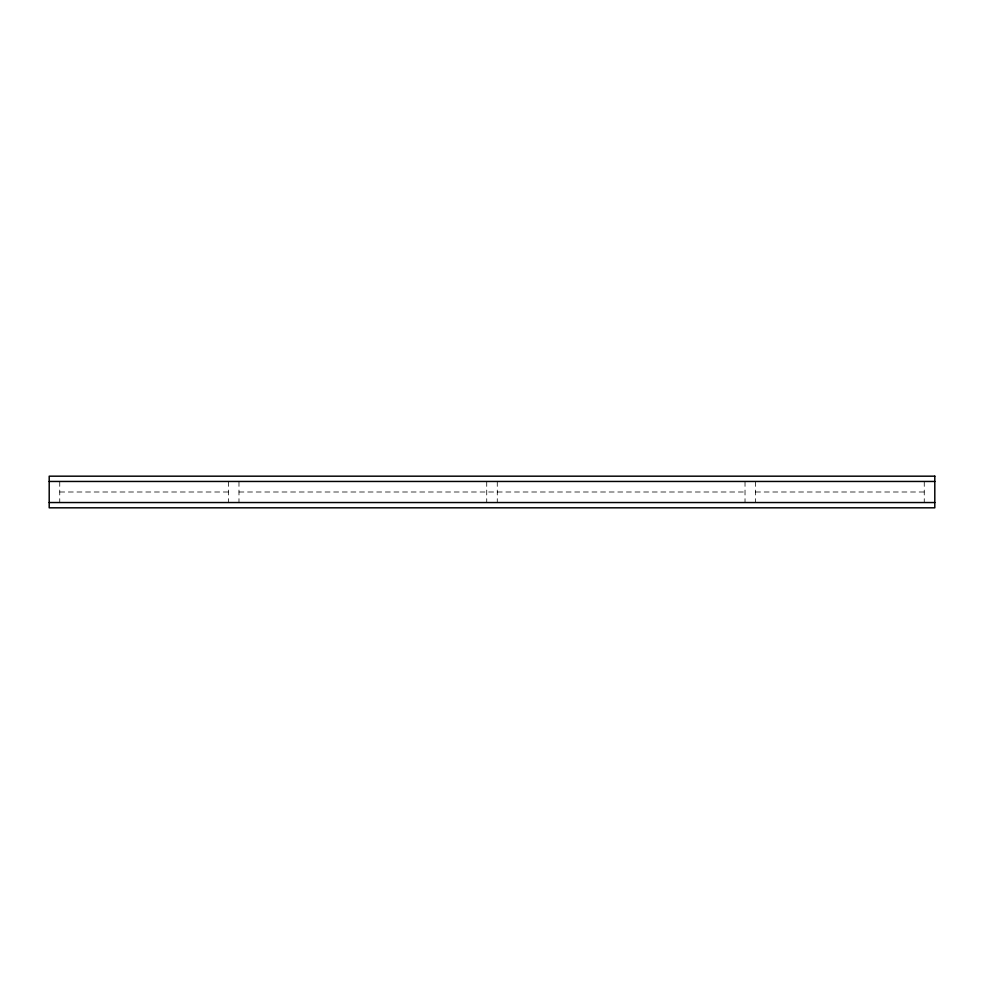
<?xml version="1.0" encoding="UTF-8"?>
<svg xmlns="http://www.w3.org/2000/svg" width="984" height="984" viewBox="0 0 984 984"><rect width="100%" height="100%" fill="white"/><g stroke="black" fill="none" stroke-linecap="round" stroke-linejoin="round"><path stroke-width="0.74" stroke-dasharray="4.92 3.69" d="M59.741 492L228.423 492M238.977 492L745.023 492M755.577 492L924.259 492M924.259 481.459L924.259 502.541M755.577 481.459L755.577 502.541M745.023 481.459L745.023 502.541M497.277 481.459L497.277 502.541M486.723 481.459L486.723 502.541M238.977 481.459L238.977 502.541M228.423 481.459L228.423 502.541M59.741 481.459L59.741 502.541"/><path stroke-width="1.48" d="M49.2 481.459L934.8 481.459M49.2 502.541L934.8 502.541M934.8 476.182L49.2 476.182L49.2 507.818L934.8 507.818L934.8 476.182"/></g></svg>
